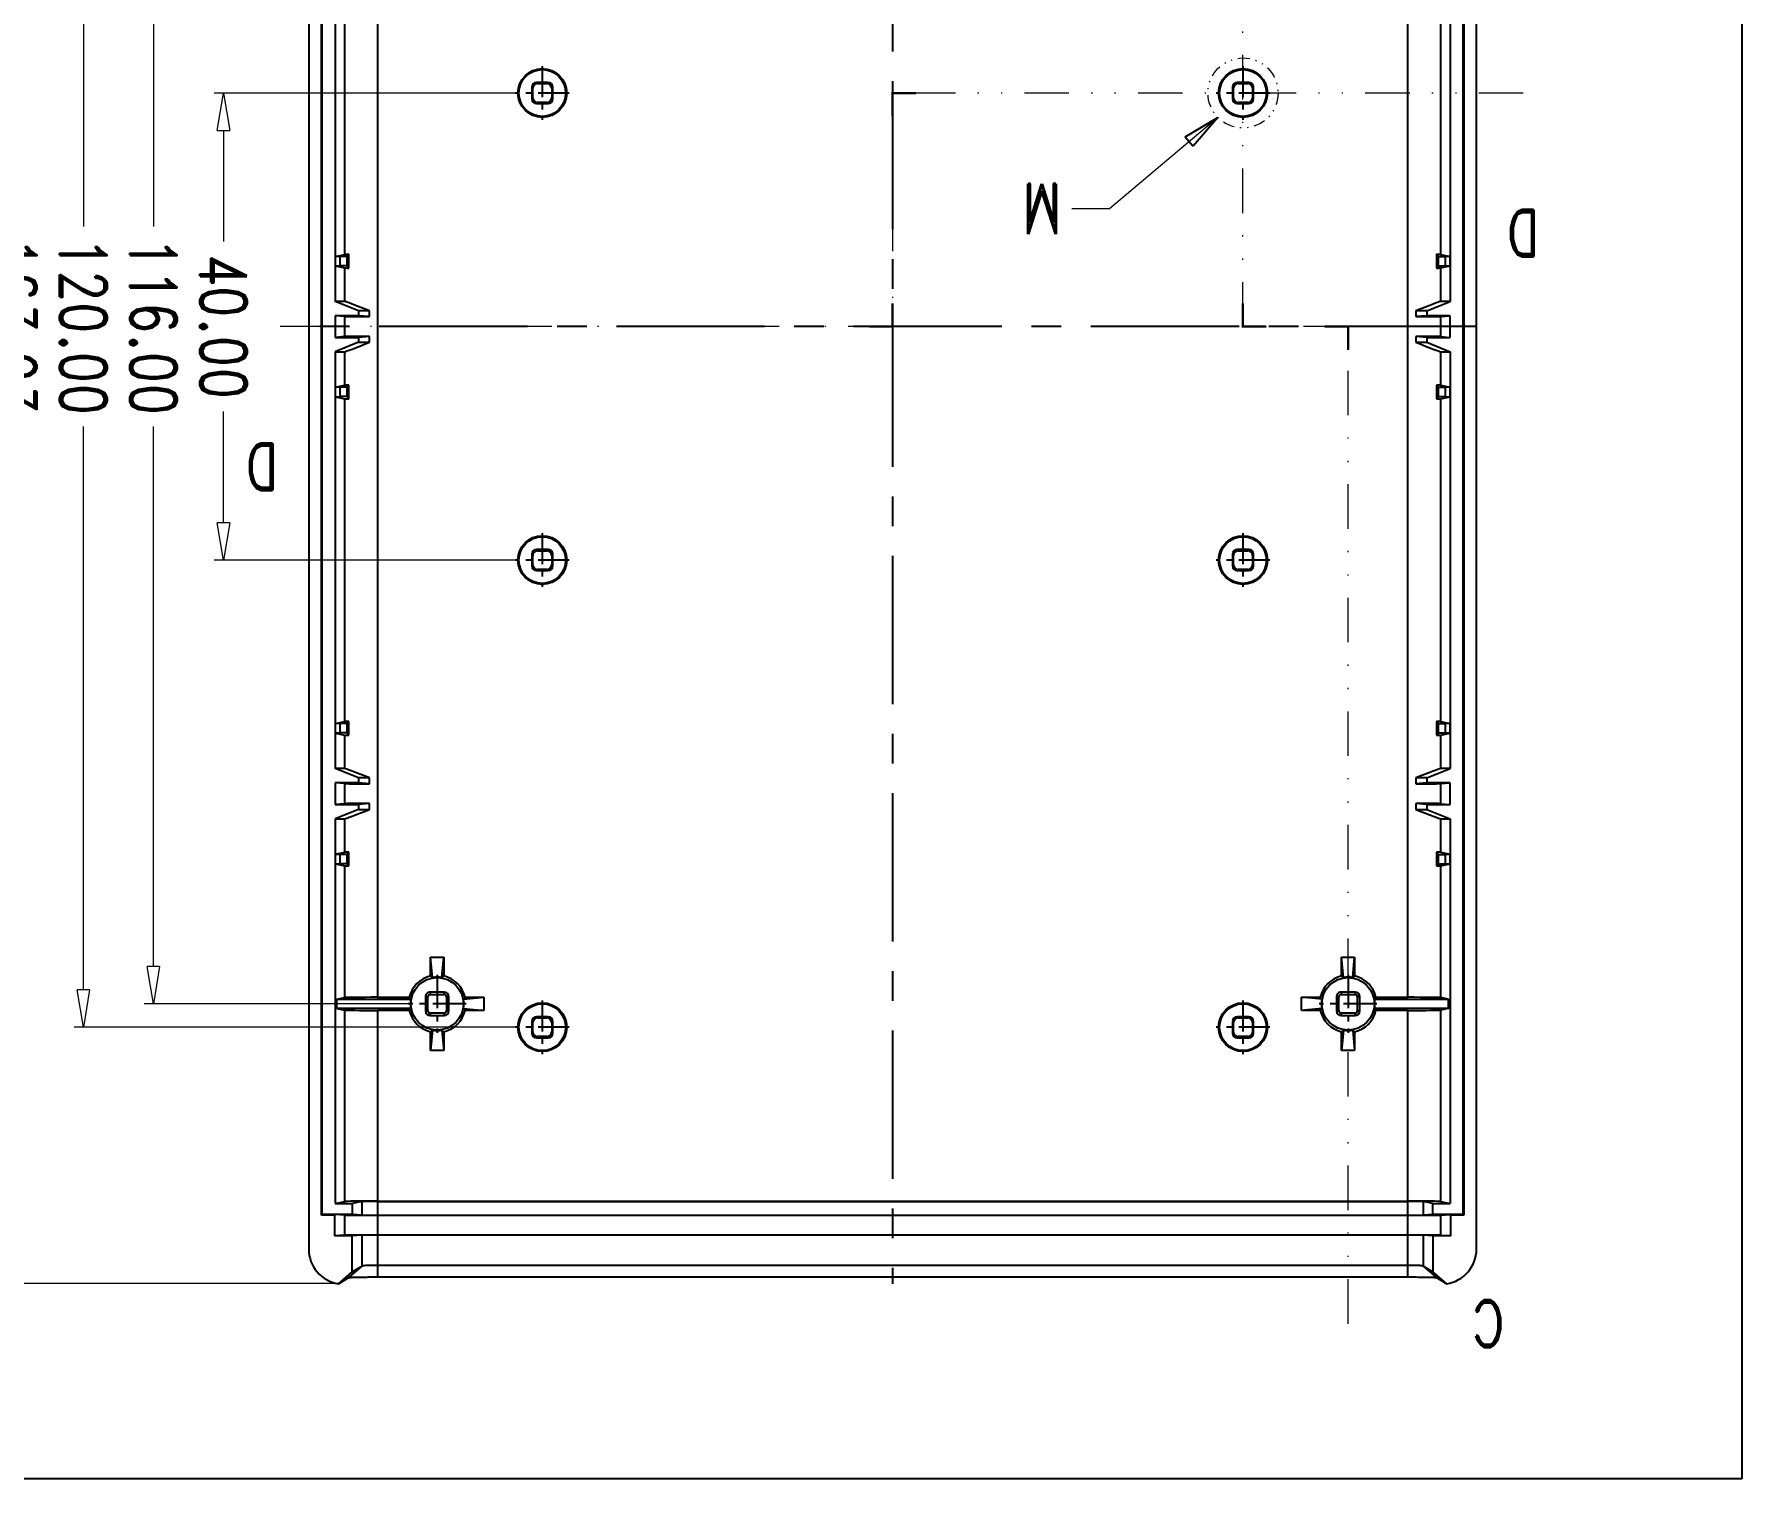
# Model space of a CAD drawing. Header units: millimetres. Extents: x 780 to 1231, y 190 to 834.
# Drawn here: x 1084.4 to 1230.6, y 189.9 to 313.6 of the extents above; entities that cross this region are included whole.
import ezdxf
from ezdxf.enums import TextEntityAlignment as Align

# ---------------------------------------------------------------- set-up
doc = ezdxf.new("R2010")
doc.units = ezdxf.units.MM
doc.linetypes.add('CENTER', pattern=[50.8, 31.75, -6.35, 6.35, -6.35])
doc.linetypes.add('DIVIDE', pattern=[31.75, 12.7, -6.35, 0, -6.35, 0, -6.35])
doc.layers.add('dim', color=3, linetype='Continuous', lineweight=9)
doc.layers.add('hatch', color=56, linetype='Continuous', lineweight=9)
doc.styles.add('LongTou', font='romand.shx', dxfattribs={"width": 0.8, "bigfont": 'whgdtxt.shx'})
doc.dimstyles.new('YanXiu', dxfattribs={"dimtxt": 2.5, "dimasz": 2.2, "dimexe": 1, "dimexo": 0, "dimgap": 0.66, "dimtad": 0, "dimzin": 1, "dimdsep": 46, "dimtxsty": 'LongTou', "dimblk": 'CLOSEDBLANK', "dimcen": 0, "dimclrd": 256, "dimclre": 131, "dimclrt": 42, "dimazin": 0, "dimtfac": 1, "dimtofl": 0, "dimtmove": 0, "dimatfit": 3, "dimldrblk": 'CLOSEDBLANK', "dimfxl": 1, "dimlwd": 5, "dimlwe": 5, "dimarcsym": 0})

# ---------------------------------------------------------------- blocks, each defined once
blk = doc.blocks.new('_ClosedBlank')
at = {"color": 0, "linetype": 'ByBlock', "lineweight": -2}
for p, q in [((-1, 0.167), (0, 0)), ((-1, 0.167), (-1, -0.167)), ((0, 0), (-1, -0.167))]:
    blk.add_line(p, q, dxfattribs=at)
blk = doc.blocks.new('*D342')
at = {"layer": 'Defpoints', "color": 0}
for p in [(-210.48, -77.24), (-182.63, -77.24), (-210.48, -241.17)]:
    blk.add_point(p, dxfattribs=at)
at = {"layer": 'dim', "color": 131, "lineweight": 5}
for p, q in [((-210.48, -77.24), (-181.83, -77.24)), ((-210.48, -241.17), (-181.83, -241.17))]:
    blk.add_line(p, q, dxfattribs=at)
at = {"layer": 'dim', "lineweight": 5}
for p, q in [((-182.63, -80.44), (-182.63, -150.63)), ((-182.63, -237.97), (-182.63, -167.77))]:
    blk.add_line(p, q, dxfattribs=at)
at = {"layer": 'dim', "lineweight": 5, "xscale": 3.2, "yscale": 3.2, "zscale": 3.2}
for p, rotation in [((-182.63, -77.24), 90), ((-182.63, -241.17), 270)]:
    blk.add_blockref('_ClosedBlank', p, dxfattribs=dict(at, rotation=rotation))
at = {"layer": 'dim', "color": 42, "insert": (-182.63, -159.2), "char_height": 4, "attachment_point": 5, "rotation": 90, "style": 'LongTou'}
blk.add_mtext('163.93', dxfattribs=at)
blk = doc.blocks.new('*D341')
at = {"layer": 'Defpoints', "color": 0}
for p in [(-225.63, -99.2), (-188.63, -99.2), (-225.63, -219.2)]:
    blk.add_point(p, dxfattribs=at)
at = {"layer": 'dim', "color": 131, "lineweight": 5}
for p, q in [((-225.63, -99.2), (-187.83, -99.2)), ((-225.63, -219.2), (-187.83, -219.2))]:
    blk.add_line(p, q, dxfattribs=at)
at = {"layer": 'dim', "lineweight": 5}
for p, q in [((-188.63, -102.4), (-188.63, -150.63)), ((-188.63, -216), (-188.63, -167.77))]:
    blk.add_line(p, q, dxfattribs=at)
at = {"layer": 'dim', "lineweight": 5, "xscale": 3.2, "yscale": 3.2, "zscale": 3.2}
for p, rotation in [((-188.63, -99.2), 90), ((-188.63, -219.2), 270)]:
    blk.add_blockref('_ClosedBlank', p, dxfattribs=dict(at, rotation=rotation))
at = {"layer": 'dim', "color": 42, "insert": (-188.63, -159.2), "char_height": 4, "attachment_point": 5, "rotation": 90, "style": 'LongTou'}
blk.add_mtext('120.00', dxfattribs=at)
blk = doc.blocks.new('*D340')
at = {"layer": 'Defpoints', "color": 0}
for p in [(-216.45, -101.2), (-194.63, -101.2), (-216.45, -217.2)]:
    blk.add_point(p, dxfattribs=at)
at = {"layer": 'dim', "color": 131, "lineweight": 5}
for p, q in [((-216.45, -101.2), (-193.83, -101.2)), ((-216.45, -217.2), (-193.83, -217.2))]:
    blk.add_line(p, q, dxfattribs=at)
at = {"layer": 'dim', "lineweight": 5}
for p, q in [((-194.63, -104.4), (-194.63, -150.63)), ((-194.63, -214), (-194.63, -167.77))]:
    blk.add_line(p, q, dxfattribs=at)
at = {"layer": 'dim', "lineweight": 5, "xscale": 3.2, "yscale": 3.2, "zscale": 3.2}
for p, rotation in [((-194.63, -101.2), 90), ((-194.63, -217.2), 270)]:
    blk.add_blockref('_ClosedBlank', p, dxfattribs=dict(at, rotation=rotation))
at = {"layer": 'dim', "color": 42, "insert": (-194.63, -159.2), "char_height": 4, "attachment_point": 5, "rotation": 90, "style": 'LongTou'}
blk.add_mtext('116.00', dxfattribs=at)
blk = doc.blocks.new('*D339')
at = {"layer": 'Defpoints', "color": 0}
for p in [(-225.63, -139.2), (-200.63, -139.2), (-225.63, -179.2)]:
    blk.add_point(p, dxfattribs=at)
at = {"layer": 'dim', "color": 131, "lineweight": 5}
for p, q in [((-225.63, -139.2), (-199.83, -139.2)), ((-225.63, -179.2), (-199.83, -179.2))]:
    blk.add_line(p, q, dxfattribs=at)
at = {"layer": 'dim', "lineweight": 5}
for p, q in [((-200.63, -142.4), (-200.63, -151.93)), ((-200.63, -176), (-200.63, -166.48))]:
    blk.add_line(p, q, dxfattribs=at)
at = {"layer": 'dim', "lineweight": 5, "xscale": 3.2, "yscale": 3.2, "zscale": 3.2}
for p, rotation in [((-200.63, -139.2), 90), ((-200.63, -179.2), 270)]:
    blk.add_blockref('_ClosedBlank', p, dxfattribs=dict(at, rotation=rotation))
at = {"layer": 'dim', "color": 42, "insert": (-200.63, -159.2), "char_height": 4, "attachment_point": 5, "rotation": 90, "style": 'LongTou'}
blk.add_mtext('40.00', dxfattribs=at)
blk = doc.blocks.new('*u464')
at = {"color": 7}
for p, q in [((-199.905, 305.286), (-198.753, 304.296)), ((-199.026, 304.759), (-199.905, 305.286)), ((-197.877, 303.771), (-199.026, 304.759)), ((-198.753, 304.296), (-198.753, 301.2)), ((-198.753, 304.296), (-197.877, 303.771)), ((-196.576, 304.709), (-196.578, 298.233)), ((-108.329, 304.709), (-196.576, 304.709)), ((-108.327, 298.233), (-108.329, 304.709)), ((-105.882, 304.757), (-107.028, 303.771)), ((-107.028, 303.771), (-106.153, 304.296)), ((-105, 305.286), (-106.153, 304.296)), ((-106.153, 301.2), (-106.153, 304.296)), ((-105, 305.286), (-105.879, 304.759)), ((-197.877, 301.13), (-197.877, 303.771)), ((-197.877, 303.771), (-197.875, 303.769)), ((-196.578, 303.72), (-108.327, 303.72)), ((-107.03, 303.769), (-107.029, 303.77)), ((-107.029, 303.77), (-107.028, 303.771)), ((-107.028, 303.771), (-107.028, 301.13)), ((-202.453, 302.323), (-202.453, 144.318)), ((-102.453, 144.318), (-102.453, 302.323)), ((-200.253, 301.2), (-200.253, 299.42)), ((-199.374, 301.13), (-200.253, 301.2)), ((-200.253, 301.2), (-198.753, 301.2)), ((-199.374, 299.411), (-199.374, 301.13)), ((-198.753, 301.2), (-197.877, 301.13)), ((-196.577, 301.12), (-108.329, 301.12)), ((-107.028, 301.13), (-106.153, 301.2)), ((-106.153, 301.2), (-104.653, 301.2)), ((-105.531, 301.13), (-104.653, 301.2)), ((-105.531, 301.13), (-105.531, 299.411)), ((-104.653, 299.42), (-104.653, 301.2)), ((-201.351, 147.22), (-201.351, 299.42)), ((-201.29, 299.36), (-201.351, 299.42)), ((-201.351, 299.42), (-200.253, 299.42)), ((-201.29, 147.284), (-201.29, 299.356)), ((-201.29, 299.356), (-198.702, 299.348)), ((-199.374, 299.411), (-200.202, 299.352)), ((-200.2, 265.47), (-200.2, 298.409)), ((-199.372, 298.244), (-200.2, 298.409)), ((-198.702, 298.409), (-200.2, 298.409)), ((-198.702, 299.345), (-197.877, 299.411)), ((-198.702, 299.348), (-198.702, 298.409)), ((-198.702, 298.409), (-197.877, 298.244)), ((-197.877, 298.244), (-197.877, 299.411)), ((-108.327, 299.415), (-196.578, 299.415)), ((-107.028, 299.411), (-107.028, 298.244)), ((-107.028, 299.411), (-106.203, 299.345)), ((-107.028, 298.244), (-106.203, 298.409)), ((-106.203, 299.348), (-103.615, 299.356)), ((-106.203, 299.345), (-106.203, 298.409)), ((-104.705, 298.409), (-106.203, 298.409)), ((-104.705, 298.409), (-105.533, 298.244)), ((-105.531, 299.411), (-104.703, 299.345)), ((-104.705, 265.47), (-104.705, 298.409)), ((-104.703, 299.36), (-104.653, 299.42)), ((-104.653, 299.42), (-103.555, 299.42)), ((-103.615, 299.36), (-103.555, 299.42)), ((-103.615, 299.356), (-103.615, 147.284)), ((-103.555, 299.42), (-103.555, 147.22)), ((-199.372, 281.857), (-199.372, 298.244)), ((-108.327, 298.233), (-196.578, 298.233)), ((-196.575, 298.22), (-196.575, 281.88)), ((-108.331, 298.22), (-196.575, 298.22)), ((-108.331, 281.88), (-108.331, 298.22)), ((-105.533, 298.244), (-105.533, 281.857)), ((-192.012, 283.709), (-192.012, 285.32)), ((-191.854, 283.58), (-192.012, 285.32)), ((-192.012, 285.32), (-190.893, 285.32)), ((-191.051, 283.581), (-190.893, 285.32)), ((-190.893, 285.32), (-190.893, 283.709)), ((-114.012, 283.709), (-114.012, 285.32)), ((-113.854, 283.58), (-114.012, 285.32)), ((-114.012, 285.32), (-112.893, 285.32)), ((-113.051, 283.581), (-112.893, 285.32)), ((-112.893, 285.32), (-112.893, 283.709)), ((-183.353, 283.82), (-183.353, 282.82)), ((-183.353, 283.82), (-183.257, 283.724)), ((-183.257, 282.916), (-183.257, 283.724)), ((-182.857, 284.124), (-182.953, 284.22)), ((-181.953, 284.22), (-182.953, 284.22)), ((-182.857, 284.124), (-182.049, 284.124)), ((-181.953, 284.22), (-182.049, 284.124)), ((-181.649, 283.724), (-181.553, 283.82)), ((-181.649, 283.724), (-181.649, 282.916)), ((-181.553, 282.82), (-181.553, 283.82)), ((-123.353, 283.82), (-123.353, 282.82)), ((-123.353, 283.82), (-123.257, 283.724)), ((-123.257, 282.916), (-123.257, 283.724)), ((-121.953, 284.22), (-122.953, 284.22)), ((-122.857, 284.124), (-122.953, 284.22)), ((-122.857, 284.124), (-122.049, 284.124)), ((-121.953, 284.22), (-122.049, 284.124)), ((-121.649, 283.724), (-121.553, 283.82)), ((-121.649, 283.724), (-121.649, 282.916)), ((-121.553, 282.82), (-121.553, 283.82)), ((-192.053, 282.32), (-192.053, 282.113)), ((-190.853, 282.32), (-192.053, 282.32)), ((-191.053, 283.579), (-191.053, 283.581)), ((-190.853, 282.113), (-190.853, 282.32)), ((-183.257, 282.916), (-183.353, 282.82)), ((-182.953, 282.42), (-182.857, 282.516)), ((-182.953, 282.42), (-181.953, 282.42)), ((-182.049, 282.516), (-182.857, 282.516)), ((-182.049, 282.516), (-181.953, 282.42)), ((-181.553, 282.82), (-181.649, 282.916)), ((-123.257, 282.916), (-123.353, 282.82)), ((-122.953, 282.42), (-122.857, 282.516)), ((-122.953, 282.42), (-121.953, 282.42)), ((-122.049, 282.516), (-122.857, 282.516)), ((-122.049, 282.516), (-121.953, 282.42)), ((-121.553, 282.82), (-121.649, 282.916)), ((-114.053, 282.32), (-114.053, 282.113)), ((-112.853, 282.32), (-114.053, 282.32)), ((-113.053, 283.579), (-113.053, 283.581)), ((-112.853, 282.113), (-112.853, 282.32)), ((-200.054, 281.72), (-199.372, 281.857)), ((-200.054, 281.72), (-200.054, 280.92)), ((-200.054, 281.72), (-193.711, 281.72)), ((-200.054, 280.92), (-199.372, 280.784)), ((-193.711, 280.92), (-200.054, 280.92)), ((-199.372, 269.497), (-199.372, 280.784)), ((-196.575, 281.88), (-193.841, 281.88)), ((-192.453, 281.92), (-192.453, 280.72)), ((-192.245, 281.92), (-192.453, 281.92)), ((-192.245, 280.72), (-192.245, 281.92)), ((-192.053, 282.113), (-190.853, 282.113)), ((-190.66, 281.92), (-190.66, 280.72)), ((-190.453, 281.92), (-190.66, 281.92)), ((-190.453, 280.72), (-190.453, 281.92)), ((-189.194, 280.92), (-189.192, 280.92)), ((-189.192, 281.721), (-187.453, 281.88)), ((-189.192, 280.918), (-187.453, 280.761)), ((-189.064, 281.88), (-187.453, 281.88)), ((-187.453, 281.88), (-187.453, 280.761)), ((-117.453, 280.761), (-117.453, 281.88)), ((-117.453, 281.88), (-115.841, 281.88)), ((-115.713, 281.722), (-117.453, 281.88)), ((-115.713, 280.919), (-117.453, 280.761)), ((-115.711, 281.72), (-115.713, 281.72)), ((-114.453, 281.92), (-114.453, 280.72)), ((-114.245, 281.92), (-114.453, 281.92)), ((-114.245, 280.72), (-114.245, 281.92)), ((-114.053, 282.113), (-112.853, 282.113)), ((-112.66, 281.92), (-112.66, 280.72)), ((-112.453, 281.92), (-112.66, 281.92)), ((-112.453, 280.72), (-112.453, 281.92)), ((-111.194, 281.72), (-104.851, 281.72)), ((-104.851, 280.92), (-111.194, 280.92)), ((-111.064, 281.88), (-108.331, 281.88)), ((-104.851, 281.72), (-105.533, 281.857)), ((-104.851, 280.92), (-105.533, 280.784)), ((-105.533, 280.784), (-105.533, 269.497)), ((-104.851, 281.72), (-104.851, 280.92)), ((-196.575, 280.761), (-196.575, 165.88)), ((-193.841, 280.761), (-196.575, 280.761)), ((-192.453, 280.72), (-192.245, 280.72)), ((-192.053, 280.528), (-192.053, 280.32)), ((-190.853, 280.528), (-192.053, 280.528)), ((-192.053, 280.32), (-190.853, 280.32)), ((-190.853, 280.32), (-190.853, 280.528)), ((-190.66, 280.72), (-190.453, 280.72)), ((-187.453, 280.761), (-189.064, 280.761)), ((-115.841, 280.761), (-117.453, 280.761)), ((-114.453, 280.72), (-114.245, 280.72)), ((-114.053, 280.528), (-114.053, 280.32)), ((-112.853, 280.528), (-114.053, 280.528)), ((-114.053, 280.32), (-112.853, 280.32)), ((-112.853, 280.32), (-112.853, 280.528)), ((-112.66, 280.72), (-112.453, 280.72)), ((-108.331, 280.761), (-111.064, 280.761)), ((-108.331, 165.88), (-108.331, 280.761)), ((-191.855, 279.06), (-192.012, 277.32)), ((-192.012, 277.32), (-192.012, 278.932)), ((-191.853, 279.062), (-191.853, 279.06)), ((-191.051, 279.06), (-190.893, 277.32)), ((-190.893, 278.932), (-190.893, 277.32)), ((-113.855, 279.06), (-114.012, 277.32)), ((-114.012, 277.32), (-114.012, 278.932)), ((-113.853, 279.062), (-113.853, 279.06)), ((-113.051, 279.06), (-112.893, 277.32)), ((-112.893, 278.932), (-112.893, 277.32)), ((-190.893, 277.32), (-192.012, 277.32)), ((-112.893, 277.32), (-114.012, 277.32)), ((-199.372, 269.497), (-200.2, 269.331)), ((-200.174, 269.325), (-200.2, 269.331)), ((-200.174, 268.516), (-200.174, 269.325)), ((-199.76, 269.321), (-200.174, 269.325)), ((-199.76, 268.519), (-199.76, 269.321)), ((-199.199, 269.321), (-199.76, 269.321)), ((-199.013, 269.508), (-199.199, 269.321)), ((-199.199, 269.321), (-199.199, 268.519)), ((-199.013, 268.333), (-199.013, 269.508)), ((-105.893, 269.508), (-105.893, 268.333)), ((-105.893, 269.508), (-105.706, 269.321)), ((-105.706, 268.519), (-105.706, 269.321)), ((-105.706, 269.321), (-105.145, 269.321)), ((-104.705, 269.331), (-105.533, 269.497)), ((-104.731, 269.325), (-105.145, 269.321)), ((-105.145, 269.321), (-105.145, 268.519)), ((-104.731, 269.325), (-104.705, 269.331)), ((-104.731, 269.325), (-104.731, 268.516)), ((-200.174, 268.516), (-200.2, 268.509)), ((-199.372, 268.344), (-200.2, 268.509)), ((-200.174, 268.516), (-199.76, 268.519)), ((-199.199, 268.519), (-199.76, 268.519)), ((-199.372, 265.47), (-199.372, 268.344)), ((-199.013, 268.333), (-199.199, 268.519)), ((-105.893, 268.333), (-105.706, 268.519)), ((-105.706, 268.519), (-105.145, 268.519)), ((-104.705, 268.509), (-105.533, 268.344)), ((-105.533, 268.344), (-105.533, 265.47)), ((-105.145, 268.519), (-104.731, 268.516)), ((-104.731, 268.516), (-104.705, 268.509)), ((-198.198, 264.67), (-200.2, 265.47)), ((-199.372, 265.47), (-200.2, 265.47)), ((-106.707, 264.67), (-104.705, 265.47)), ((-104.705, 265.47), (-105.533, 265.47)), ((-200.2, 264.246), (-200.2, 262.395)), ((-199.372, 264.18), (-200.2, 264.246)), ((-198.198, 264.246), (-200.2, 264.246)), ((-199.372, 262.461), (-199.372, 264.18)), ((-198.198, 264.246), (-198.198, 264.67)), ((-197.257, 264.67), (-198.198, 264.67)), ((-198.198, 264.246), (-197.257, 264.171)), ((-197.257, 264.171), (-197.257, 264.67)), ((-107.648, 264.67), (-107.648, 264.171)), ((-106.707, 264.67), (-107.648, 264.67)), ((-107.648, 264.171), (-106.707, 264.246)), ((-106.707, 264.246), (-106.707, 264.67)), ((-104.705, 264.246), (-106.707, 264.246)), ((-105.533, 264.18), (-104.705, 264.246)), ((-105.533, 264.18), (-105.533, 262.461)), ((-104.705, 262.395), (-104.705, 264.246)), ((-199.372, 262.461), (-200.2, 262.395)), ((-200.2, 262.395), (-198.198, 262.395)), ((-198.198, 261.97), (-200.2, 261.17)), ((-198.198, 262.395), (-197.257, 262.47)), ((-198.198, 261.97), (-198.198, 262.395)), ((-198.198, 261.97), (-197.257, 261.97)), ((-197.257, 261.97), (-197.257, 262.47)), ((-107.648, 262.47), (-107.648, 261.97)), ((-107.648, 262.47), (-106.707, 262.395)), ((-107.648, 261.97), (-106.707, 261.97)), ((-106.707, 262.395), (-104.705, 262.395)), ((-106.707, 261.97), (-106.707, 262.395)), ((-106.707, 261.97), (-104.705, 261.17)), ((-105.533, 262.461), (-104.705, 262.395)), ((-200.2, 225.47), (-200.2, 261.17)), ((-200.2, 261.17), (-199.372, 261.17)), ((-199.372, 258.297), (-199.372, 261.17)), ((-105.533, 261.17), (-104.705, 261.17)), ((-105.533, 261.17), (-105.533, 258.297)), ((-104.705, 225.47), (-104.705, 261.17)), ((-199.372, 258.297), (-200.2, 258.131)), ((-200.174, 258.125), (-200.2, 258.131)), ((-200.174, 257.316), (-200.174, 258.125)), ((-199.76, 258.121), (-200.174, 258.125)), ((-199.76, 257.319), (-199.76, 258.121)), ((-199.199, 258.121), (-199.76, 258.121)), ((-199.013, 258.308), (-199.199, 258.121)), ((-199.199, 258.121), (-199.199, 257.319)), ((-199.013, 257.133), (-199.013, 258.308)), ((-105.893, 258.308), (-105.893, 257.133)), ((-105.893, 258.308), (-105.706, 258.121)), ((-105.706, 258.121), (-105.145, 258.121)), ((-105.706, 257.319), (-105.706, 258.121)), ((-104.705, 258.131), (-105.533, 258.297)), ((-104.731, 258.125), (-105.145, 258.121)), ((-105.145, 258.121), (-105.145, 257.319)), ((-104.731, 258.125), (-104.705, 258.131)), ((-104.731, 258.125), (-104.731, 257.316)), ((-200.174, 257.316), (-200.2, 257.309)), ((-199.372, 257.144), (-200.2, 257.309)), ((-200.174, 257.316), (-199.76, 257.319)), ((-199.199, 257.319), (-199.76, 257.319)), ((-199.372, 229.497), (-199.372, 257.144)), ((-199.013, 257.133), (-199.199, 257.319)), ((-105.893, 257.133), (-105.706, 257.319)), ((-105.706, 257.319), (-105.145, 257.319)), ((-104.705, 257.309), (-105.533, 257.144)), ((-105.533, 257.144), (-105.533, 229.497)), ((-105.145, 257.319), (-104.731, 257.316)), ((-104.731, 257.316), (-104.705, 257.309)), ((-182.857, 244.124), (-182.953, 244.22)), ((-181.953, 244.22), (-182.953, 244.22)), ((-181.953, 244.22), (-182.049, 244.124)), ((-121.953, 244.22), (-122.953, 244.22)), ((-122.857, 244.124), (-122.953, 244.22)), ((-121.953, 244.22), (-122.049, 244.124)), ((-183.353, 243.82), (-183.353, 242.82)), ((-183.353, 243.82), (-183.257, 243.724)), ((-183.257, 242.916), (-183.353, 242.82)), ((-183.257, 242.916), (-183.257, 243.724)), ((-182.857, 244.124), (-182.049, 244.124)), ((-181.649, 243.724), (-181.553, 243.82)), ((-181.649, 243.724), (-181.649, 242.916)), ((-181.553, 242.82), (-181.649, 242.916)), ((-181.553, 242.82), (-181.553, 243.82)), ((-123.353, 243.82), (-123.353, 242.82)), ((-123.353, 243.82), (-123.257, 243.724)), ((-123.257, 242.916), (-123.353, 242.82)), ((-123.257, 242.916), (-123.257, 243.724)), ((-122.857, 244.124), (-122.049, 244.124)), ((-121.649, 243.724), (-121.553, 243.82)), ((-121.649, 243.724), (-121.649, 242.916)), ((-121.553, 242.82), (-121.649, 242.916)), ((-121.553, 242.82), (-121.553, 243.82)), ((-182.953, 242.42), (-182.857, 242.516)), ((-182.953, 242.42), (-181.953, 242.42)), ((-182.049, 242.516), (-182.857, 242.516)), ((-182.049, 242.516), (-181.953, 242.42)), ((-122.953, 242.42), (-122.857, 242.516)), ((-122.953, 242.42), (-121.953, 242.42)), ((-122.049, 242.516), (-122.857, 242.516)), ((-122.049, 242.516), (-121.953, 242.42)), ((-199.372, 229.497), (-200.2, 229.331)), ((-200.174, 229.325), (-200.2, 229.331)), ((-200.174, 228.516), (-200.2, 228.509)), ((-199.372, 228.344), (-200.2, 228.509)), ((-200.174, 228.516), (-200.174, 229.325)), ((-199.76, 229.321), (-200.174, 229.325)), ((-200.174, 228.516), (-199.76, 228.519)), ((-199.76, 228.519), (-199.76, 229.321)), ((-199.199, 229.321), (-199.76, 229.321)), ((-199.199, 228.519), (-199.76, 228.519)), ((-199.372, 225.47), (-199.372, 228.344)), ((-199.013, 229.508), (-199.199, 229.321)), ((-199.199, 229.321), (-199.199, 228.519)), ((-199.013, 228.333), (-199.199, 228.519)), ((-199.013, 228.333), (-199.013, 229.508)), ((-105.893, 229.508), (-105.706, 229.321)), ((-105.893, 229.508), (-105.893, 228.333)), ((-105.893, 228.333), (-105.706, 228.519)), ((-105.706, 229.321), (-105.145, 229.321)), ((-105.706, 228.519), (-105.706, 229.321)), ((-105.706, 228.519), (-105.145, 228.519)), ((-104.705, 229.331), (-105.533, 229.497)), ((-104.705, 228.509), (-105.533, 228.344)), ((-105.533, 228.344), (-105.533, 225.47)), ((-104.731, 229.325), (-105.145, 229.321)), ((-105.145, 229.321), (-105.145, 228.519)), ((-105.145, 228.519), (-104.731, 228.516)), ((-104.731, 229.325), (-104.705, 229.331)), ((-104.731, 229.325), (-104.731, 228.516)), ((-104.731, 228.516), (-104.705, 228.509)), ((-198.198, 224.67), (-200.2, 225.47)), ((-199.372, 225.47), (-200.2, 225.47)), ((-106.707, 224.67), (-104.705, 225.47)), ((-104.705, 225.47), (-105.533, 225.47)), ((-200.2, 224.246), (-200.2, 222.395)), ((-199.372, 224.18), (-200.2, 224.246)), ((-198.198, 224.246), (-200.2, 224.246)), ((-199.372, 222.461), (-199.372, 224.18)), ((-198.198, 224.246), (-198.198, 224.67)), ((-197.257, 224.67), (-198.198, 224.67)), ((-198.198, 224.246), (-197.257, 224.171)), ((-197.257, 224.171), (-197.257, 224.67)), ((-106.707, 224.67), (-107.648, 224.67)), ((-107.648, 224.67), (-107.648, 224.171)), ((-107.648, 224.171), (-106.707, 224.246)), ((-106.707, 224.246), (-106.707, 224.67)), ((-104.705, 224.246), (-106.707, 224.246)), ((-105.533, 224.18), (-104.705, 224.246)), ((-105.533, 224.18), (-105.533, 222.461)), ((-104.705, 222.395), (-104.705, 224.246)), ((-199.372, 222.461), (-200.2, 222.395)), ((-200.2, 222.395), (-198.198, 222.395)), ((-198.198, 222.395), (-197.257, 222.47)), ((-198.198, 221.97), (-198.198, 222.395)), ((-197.257, 221.97), (-197.257, 222.47)), ((-107.648, 222.47), (-106.707, 222.395)), ((-107.648, 222.47), (-107.648, 221.97)), ((-106.707, 222.395), (-104.705, 222.395)), ((-106.707, 221.97), (-106.707, 222.395)), ((-105.533, 222.461), (-104.705, 222.395)), ((-198.198, 221.97), (-200.2, 221.17)), ((-200.2, 185.47), (-200.2, 221.17)), ((-200.2, 221.17), (-199.372, 221.17)), ((-199.372, 218.297), (-199.372, 221.17)), ((-198.198, 221.97), (-197.257, 221.97)), ((-107.648, 221.97), (-106.707, 221.97)), ((-106.707, 221.97), (-104.705, 221.17)), ((-105.533, 221.17), (-104.705, 221.17)), ((-105.533, 221.17), (-105.533, 218.297)), ((-104.705, 185.47), (-104.705, 221.17)), ((-199.372, 218.297), (-200.2, 218.131)), ((-200.174, 218.125), (-200.2, 218.131)), ((-200.174, 217.316), (-200.174, 218.125)), ((-199.76, 218.121), (-200.174, 218.125)), ((-199.76, 217.319), (-199.76, 218.121)), ((-199.199, 218.121), (-199.76, 218.121)), ((-199.013, 218.308), (-199.199, 218.121)), ((-199.199, 218.121), (-199.199, 217.319)), ((-199.013, 217.133), (-199.013, 218.308)), ((-105.893, 218.308), (-105.706, 218.121)), ((-105.893, 218.308), (-105.893, 217.133)), ((-105.706, 218.121), (-105.145, 218.121)), ((-105.706, 217.319), (-105.706, 218.121)), ((-104.705, 218.131), (-105.533, 218.297)), ((-104.731, 218.125), (-105.145, 218.121)), ((-105.145, 218.121), (-105.145, 217.319)), ((-104.731, 218.125), (-104.705, 218.131)), ((-104.731, 218.125), (-104.731, 217.316)), ((-200.174, 217.316), (-200.2, 217.309)), ((-199.372, 217.144), (-200.2, 217.309)), ((-200.174, 217.316), (-199.76, 217.319)), ((-199.199, 217.319), (-199.76, 217.319)), ((-199.372, 189.497), (-199.372, 217.144)), ((-199.013, 217.133), (-199.199, 217.319)), ((-105.893, 217.133), (-105.706, 217.319)), ((-105.706, 217.319), (-105.145, 217.319)), ((-104.705, 217.309), (-105.533, 217.144)), ((-105.533, 217.144), (-105.533, 189.497)), ((-105.145, 217.319), (-104.731, 217.316)), ((-104.731, 217.316), (-104.705, 217.309)), ((-183.353, 203.82), (-183.257, 203.724)), ((-183.353, 203.82), (-183.353, 202.82)), ((-183.257, 202.916), (-183.257, 203.724)), ((-182.857, 204.124), (-182.953, 204.22)), ((-181.953, 204.22), (-182.953, 204.22)), ((-182.857, 204.124), (-182.049, 204.124)), ((-181.953, 204.22), (-182.049, 204.124)), ((-181.649, 203.724), (-181.553, 203.82)), ((-181.649, 203.724), (-181.649, 202.916)), ((-181.553, 202.82), (-181.553, 203.82)), ((-123.353, 203.82), (-123.257, 203.724)), ((-123.353, 203.82), (-123.353, 202.82)), ((-123.257, 202.916), (-123.257, 203.724)), ((-121.953, 204.22), (-122.953, 204.22)), ((-122.857, 204.124), (-122.953, 204.22)), ((-122.857, 204.124), (-122.049, 204.124)), ((-121.953, 204.22), (-122.049, 204.124)), ((-121.649, 203.724), (-121.553, 203.82)), ((-121.649, 203.724), (-121.649, 202.916)), ((-121.553, 202.82), (-121.553, 203.82)), ((-183.257, 202.916), (-183.353, 202.82)), ((-182.953, 202.42), (-182.857, 202.516)), ((-182.953, 202.42), (-181.953, 202.42)), ((-182.049, 202.516), (-182.857, 202.516)), ((-182.049, 202.516), (-181.953, 202.42)), ((-181.553, 202.82), (-181.649, 202.916)), ((-123.257, 202.916), (-123.353, 202.82)), ((-122.953, 202.42), (-122.857, 202.516)), ((-122.953, 202.42), (-121.953, 202.42)), ((-122.049, 202.516), (-122.857, 202.516)), ((-122.049, 202.516), (-121.953, 202.42)), ((-121.553, 202.82), (-121.649, 202.916))]:
    blk.add_line(p, q, dxfattribs=at)
at = {"color": 1, "linetype": 'CENTER', "ltscale": 0.4}
for p, q in [((-152.453, 141.354), (-152.453, 305.286)), ((-202.453, 223.32), (-102.453, 223.32))]:
    blk.add_line(p, q, dxfattribs=at)
at = {"color": 1, "linetype": 'CENTER', "ltscale": 0.083491}
for p, q in [((-182.453, 281.024), (-182.453, 285.616)), ((-122.453, 281.024), (-122.453, 285.616)), ((-184.749, 283.32), (-180.157, 283.32)), ((-124.749, 283.32), (-120.157, 283.32)), ((-182.453, 241.024), (-182.453, 245.616)), ((-122.453, 241.024), (-122.453, 245.616)), ((-184.749, 243.32), (-180.157, 243.32)), ((-124.749, 243.32), (-120.157, 243.32)), ((-182.453, 201.024), (-182.453, 205.616)), ((-122.453, 201.024), (-122.453, 205.616)), ((-184.749, 203.32), (-180.157, 203.32)), ((-124.749, 203.32), (-120.157, 203.32))]:
    blk.add_line(p, q, dxfattribs=at)
at = {"color": 1, "linetype": 'CENTER', "ltscale": 0.09}
for p, q in [((-191.453, 278.845), (-191.453, 283.795)), ((-113.453, 278.845), (-113.453, 283.795)), ((-193.928, 281.32), (-188.978, 281.32)), ((-115.928, 281.32), (-110.978, 281.32))]:
    blk.add_line(p, q, dxfattribs=at)
at = {"color": 7}
for points in [[(-199.023, 304.758), (-199.025, 304.758), (-199.026, 304.758), (-199.026, 304.759)], [(-105.879, 304.759), (-105.88, 304.758), (-105.881, 304.758), (-105.882, 304.758)]]:
    blk.add_lwpolyline(points, dxfattribs=at)
for centre, radius in [((-182.453, 283.32), 2.087), ((-182.453, 283.32), 2), ((-122.453, 283.32), 2.087), ((-122.453, 283.32), 2), ((-191.453, 281.32), 2.25), ((-113.453, 281.32), 2.25), ((-182.453, 243.32), 2.087), ((-182.453, 243.32), 2), ((-122.453, 243.32), 2.087), ((-122.453, 243.32), 2), ((-182.453, 203.32), 2.087), ((-182.453, 203.32), 2), ((-122.453, 203.32), 2.087), ((-122.453, 203.32), 2)]:
    blk.add_circle(centre, radius, dxfattribs=at)
for centre, radius, start, end in [((-199.455, 302.323), 2.997, 98.63472, 179.99762), ((-105.45, 302.323), 2.997, 0.00479, 81.36124), ((-191.453, 281.32), 2.453, 103.18753, 166.81247), ((-196.79, 277.679), 7.694, 50.095, 51.60919), ((-191.453, 281.32), 2.453, 13.18753, 76.81247), ((-113.453, 281.32), 2.453, 103.18753, 166.81247), ((-118.79, 277.679), 7.694, 50.095, 51.60919), ((-113.453, 281.32), 2.453, 13.18753, 76.81247), ((-192.053, 281.92), 0.4, 90, 180), ((-191.453, 281.32), 2.294, 79.95651, 100.04349), ((-190.853, 281.92), 0.4, 0, 90), ((-114.053, 281.92), 0.4, 90, 180), ((-113.453, 281.32), 2.294, 79.95651, 100.04349), ((-112.853, 281.92), 0.4, 0, 90), ((-187.646, 286.796), 7.908, 218.43174, 219.92439), ((-187.762, 275.939), 7.759, 140.06125, 141.58264), ((-191.453, 281.32), 2.294, 169.95651, 190.04349), ((-192.053, 281.92), 0.192, 90, 180), ((-190.853, 281.92), 0.192, 0, 90), ((-191.453, 281.32), 2.294, 349.95651, 10.04349), ((-195.094, 286.658), 7.694, 320.095, 321.60918), ((-109.811, 275.983), 7.694, 140.09501, 141.60919), ((-113.453, 281.32), 2.294, 169.95651, 190.04349), ((-114.053, 281.92), 0.192, 90, 180), ((-112.853, 281.92), 0.192, 0, 90), ((-117.143, 286.701), 7.759, 320.06125, 321.58264), ((-113.453, 281.32), 2.294, 349.95651, 10.04349), ((-117.259, 275.845), 7.908, 38.43174, 39.92439), ((-191.453, 281.32), 2.453, 193.18753, 256.81247), ((-192.053, 280.72), 0.4, 180, 270), ((-192.053, 280.72), 0.192, 180, 270), ((-191.453, 281.32), 2.453, 283.18753, 346.81247), ((-190.853, 280.72), 0.4, 270, 0), ((-190.853, 280.72), 0.192, 270, 0), ((-113.453, 281.32), 2.453, 193.18753, 256.81247), ((-114.053, 280.72), 0.4, 180, 270), ((-114.053, 280.72), 0.192, 180, 270), ((-113.453, 281.32), 2.453, 283.18753, 346.81247), ((-112.853, 280.72), 0.4, 270, 0), ((-112.853, 280.72), 0.192, 270, 0), ((-191.453, 281.32), 2.294, 259.95651, 280.04349), ((-186.115, 284.962), 7.694, 230.095, 231.60919), ((-113.453, 281.32), 2.294, 259.95651, 280.04349), ((-108.115, 284.962), 7.694, 230.095, 231.60919)]:
    blk.add_arc(centre, radius, start, end, dxfattribs=at)
for centre, major_axis, ratio, start_param, end_param in [((-196.577, 301.13), (2.8, 0), 0.0034907, -3.0979594, -1.5707963), ((-196.578, 301.13), (1.3, 0), 0.0034907, -3.0979594, -1.5707963), ((-108.329, 301.13), (2.8, 0), 0.0034907, -1.5707963, -0.0436332), ((-108.327, 301.13), (1.3, 0), 0.0034907, -1.5707963, -0.0436332), ((-196.577, 299.41), (2.8, 0), 0.0034907, 1.5707963, 3.0979594), ((-196.578, 299.41), (1.3, 0), 0.0034907, 1.5707963, 3.0979594), ((-108.329, 299.41), (2.8, 0), 0.0034907, 0.0436332, 1.5707963), ((-108.327, 299.41), (1.3, 0), 0.0034907, 0.0436332, 1.5707963), ((-196.575, 298.245), (2.8, 0), 0.0087269, -3.0979594, -1.5707963), ((-196.578, 298.245), (1.3, 0), 0.0087269, -3.0979594, -1.5707963), ((-108.331, 298.245), (2.8, 0), 0.0087269, -1.5707963, -0.0436332), ((-108.327, 298.245), (1.3, 0), 0.0087269, -1.5707963, -0.0436332), ((-182.953, 283.82), (0.283, -0.283), 0.9996955, 2.3563468, 3.9268385), ((-182.857, 283.724), (0.283, -0.283), 0.9996955, 2.3563468, 3.9268385), ((-182.049, 283.724), (0.283, 0.283), 0.9996955, -0.7852459, 0.7852459), ((-181.953, 283.82), (-0.283, -0.283), 0.9996955, 2.3563468, 3.9268385), ((-122.953, 283.82), (0.283, -0.283), 0.9996955, 2.3563468, 3.9268385), ((-122.857, 283.724), (0.283, -0.283), 0.9996955, 2.3563468, 3.9268385), ((-122.049, 283.724), (0.283, 0.283), 0.9996955, -0.7852459, 0.7852459), ((-121.953, 283.82), (-0.283, -0.283), 0.9996955, 2.3563468, 3.9268385), ((-182.953, 282.82), (-0.283, -0.283), 0.9996955, -0.7852459, 0.7852459), ((-182.857, 282.916), (0.283, 0.283), 0.9996955, -3.9268385, -2.3563468), ((-182.049, 282.916), (0.283, -0.283), 0.9996955, -0.7852459, 0.7852459), ((-181.953, 282.82), (-0.283, 0.283), 0.9996955, 2.3563468, 3.9268385), ((-122.953, 282.82), (0.283, 0.283), 0.9996955, 2.3563468, 3.9268385), ((-122.857, 282.916), (0.283, 0.283), 0.9996955, 2.3563468, 3.9268385), ((-122.049, 282.916), (-0.283, 0.283), 0.9996955, -3.9268385, -2.3563468), ((-121.953, 282.82), (0.283, -0.283), 0.9996955, -0.7852459, 0.7852459), ((-196.575, 281.855), (2.8, 0), 0.0087269, 1.5707963, 3.0979594), ((-196.575, 280.785), (2.8, 0), 0.0087269, -3.0979594, -1.5707963), ((-108.331, 281.855), (2.8, 0), 0.0087269, 0.0436332, 1.5707963), ((-108.331, 280.785), (2.8, 0), 0.0087269, -1.5707963, -0.0436332), ((-196.575, 269.496), (2.8, 0), 0.0087269, 2.6275189, 3.0979594), ((-108.331, 269.496), (2.8, 0), 0.0087269, 0.0436332, 0.5140737), ((-196.575, 268.345), (2.8, 0), 0.0087269, -3.0979594, -2.6275189), ((-108.331, 268.345), (2.8, 0), 0.0087269, -0.5140737, -0.0436332), ((-196.575, 264.35), (2.8, -1.119), 0.0150446, 1.8229284, 3.103973), ((-108.331, 264.35), (2.8, 1.119), 0.0150446, 0.0376196, 1.3186642), ((-196.575, 264.18), (2.8, 0), 0.0034907, -3.0979594, -1.8169148), ((-108.331, 264.18), (2.8, 0), 0.0034907, -1.3246779, -0.0436332), ((-196.575, 262.46), (2.8, 0), 0.0034907, 1.8169148, 3.0979594), ((-196.575, 262.29), (2.8, 1.119), 0.0150446, -3.103973, -1.8229284), ((-108.331, 262.46), (2.8, 0), 0.0034907, 0.0436332, 1.3246779), ((-108.331, 262.29), (2.8, -1.119), 0.0150446, -1.3186642, -0.0376196), ((-196.575, 258.296), (2.8, 0), 0.0087269, 2.6275189, 3.0979594), ((-108.331, 258.296), (2.8, 0), 0.0087269, 0.0436332, 0.5140737), ((-196.575, 257.145), (2.8, 0), 0.0087269, -3.0979594, -2.6275189), ((-108.331, 257.145), (2.8, 0), 0.0087269, -0.5140737, -0.0436332), ((-182.953, 243.82), (0.283, -0.283), 0.9996955, 2.3563468, 3.9268385), ((-181.953, 243.82), (-0.283, -0.283), 0.9996955, 2.3563468, 3.9268385), ((-122.953, 243.82), (0.283, -0.283), 0.9996955, 2.3563468, 3.9268385), ((-121.953, 243.82), (-0.283, -0.283), 0.9996955, 2.3563468, 3.9268385), ((-182.953, 242.82), (-0.283, -0.283), 0.9996955, -0.7852459, 0.7852459), ((-182.857, 243.724), (0.283, -0.283), 0.9996955, 2.3563468, 3.9268385), ((-182.857, 242.916), (0.283, 0.283), 0.9996955, -3.9268385, -2.3563468), ((-182.049, 243.724), (0.283, 0.283), 0.9996955, -0.7852459, 0.7852459), ((-182.049, 242.916), (0.283, -0.283), 0.9996955, -0.7852459, 0.7852459), ((-181.953, 242.82), (-0.283, 0.283), 0.9996955, 2.3563468, 3.9268385), ((-122.953, 242.82), (0.283, 0.283), 0.9996955, 2.3563468, 3.9268385), ((-122.857, 243.724), (0.283, -0.283), 0.9996955, 2.3563468, 3.9268385), ((-122.857, 242.916), (0.283, 0.283), 0.9996955, 2.3563468, 3.9268385), ((-122.049, 243.724), (0.283, 0.283), 0.9996955, -0.7852459, 0.7852459), ((-122.049, 242.916), (-0.283, 0.283), 0.9996955, -3.9268385, -2.3563468), ((-121.953, 242.82), (0.283, -0.283), 0.9996955, -0.7852459, 0.7852459), ((-196.575, 229.496), (2.8, 0), 0.0087269, 2.6275189, 3.0979594), ((-196.575, 228.345), (2.8, 0), 0.0087269, -3.0979594, -2.6275189), ((-108.331, 229.496), (2.8, 0), 0.0087269, 0.0436332, 0.5140737), ((-108.331, 228.345), (2.8, 0), 0.0087269, -0.5140737, -0.0436332), ((-196.575, 224.35), (2.8, -1.119), 0.0150446, 1.8229284, 3.103973), ((-108.331, 224.35), (2.8, 1.119), 0.0150446, 0.0376196, 1.3186642), ((-196.575, 224.18), (2.8, 0), 0.0034907, -3.0979594, -1.8169148), ((-108.331, 224.18), (2.8, 0), 0.0034907, -1.3246779, -0.0436332), ((-196.575, 222.46), (2.8, 0), 0.0034907, 1.8169148, 3.0979594), ((-108.331, 222.46), (2.8, 0), 0.0034907, 0.0436332, 1.3246779), ((-196.575, 222.29), (2.8, 1.119), 0.0150446, -3.103973, -1.8229284), ((-108.331, 222.29), (2.8, -1.119), 0.0150446, -1.3186642, -0.0376196), ((-196.575, 218.296), (2.8, 0), 0.0087269, 2.6275189, 3.0979594), ((-108.331, 218.296), (2.8, 0), 0.0087269, 0.0436332, 0.5140737), ((-196.575, 217.145), (2.8, 0), 0.0087269, -3.0979594, -2.6275189), ((-108.331, 217.145), (2.8, 0), 0.0087269, -0.5140737, -0.0436332), ((-182.953, 203.82), (-0.283, 0.283), 0.9996955, -0.7852459, 0.7852459), ((-182.857, 203.724), (-0.283, 0.283), 0.9996955, -0.7852459, 0.7852459), ((-182.049, 203.724), (0.283, 0.283), 0.9996955, -0.7852459, 0.7852459), ((-181.953, 203.82), (-0.283, -0.283), 0.9996955, 2.3563468, 3.9268385), ((-122.953, 203.82), (0.283, -0.283), 0.9996955, 2.3563468, 3.9268385), ((-122.857, 203.724), (0.283, -0.283), 0.9996955, 2.3563468, 3.9268385), ((-122.049, 203.724), (0.283, 0.283), 0.9996955, -0.7852459, 0.7852459), ((-121.953, 203.82), (0.283, 0.283), 0.9996955, -0.7852459, 0.7852459), ((-182.953, 202.82), (0.283, 0.283), 0.9996955, 2.3563468, 3.9268385), ((-182.857, 202.916), (0.283, 0.283), 0.9996955, 2.3563468, 3.9268385), ((-182.049, 202.916), (0.283, -0.283), 0.9996955, -0.7852459, 0.7852459), ((-181.953, 202.82), (-0.283, 0.283), 0.9996955, 2.3563468, 3.9268385), ((-122.953, 202.82), (0.283, 0.283), 0.9996955, 2.3563468, 3.9268385), ((-122.857, 202.916), (0.283, 0.283), 0.9996955, 2.3563468, 3.9268385), ((-122.049, 202.916), (0.283, -0.283), 0.9996955, -0.7852459, 0.7852459), ((-121.953, 202.82), (-0.283, 0.283), 0.9996955, 2.3563468, 3.9268385)]:
    blk.add_ellipse(centre, major_axis=major_axis, ratio=ratio, start_param=start_param, end_param=end_param, dxfattribs=at)
for points, start_tangent, end_tangent in [([(-196.575, 304.709), (-197.297, 304.711), (-197.956, 304.718), (-198.493, 304.729), (-198.86, 304.742), (-199.023, 304.758)], (-0.9999999, -0.0005337), (-0.9606432, 0.2777853)), ([(-105.882, 304.758), (-106.046, 304.742), (-106.413, 304.729), (-106.949, 304.718), (-107.608, 304.711), (-108.331, 304.709)], (-0.9606579, -0.2777342), (-0.9999999, 0.000521)), ([(-197.875, 303.769), (-197.79, 303.754), (-197.595, 303.74), (-197.314, 303.73), (-196.963, 303.723), (-196.578, 303.72)], (0.847906, -0.5301467), (0.9999986, 0.0016634)), ([(-108.327, 303.72), (-107.939, 303.723), (-107.586, 303.73), (-107.307, 303.74), (-107.114, 303.754), (-107.03, 303.769)], (0.9999986, -0.0016554), (0.8478661, 0.5302104)), ([(-200.202, 299.352), (-200.219, 299.374), (-200.236, 299.398), (-200.253, 299.42)], (-0.6400788, 0.7683093), (-0.6400788, 0.7683093)), ([(-191.051, 283.581), (-190.998, 283.624), (-190.945, 283.667), (-190.893, 283.709)], (0.7663041, 0.642478), (0.7836259, 0.621233)), ([(-113.051, 283.581), (-112.998, 283.624), (-112.945, 283.667), (-112.893, 283.709)], (0.7663041, 0.642478), (0.7836259, 0.621233)), ([(-189.192, 280.918), (-189.149, 280.865), (-189.106, 280.813), (-189.064, 280.761)], (0.642478, -0.7663041), (0.621233, -0.7836259)), ([(-115.713, 281.722), (-115.757, 281.775), (-115.799, 281.827), (-115.841, 281.88)], (-0.642478, 0.7663041), (-0.621233, 0.7836259)), ([(-191.855, 279.06), (-191.907, 279.016), (-191.96, 278.973), (-192.012, 278.932)], (-0.7663041, -0.642478), (-0.7836259, -0.621233)), ([(-113.855, 279.06), (-113.907, 279.016), (-113.96, 278.973), (-114.012, 278.932)], (-0.7663041, -0.642478), (-0.7836259, -0.621233))]:
    blk.add_spline(points, degree=3, dxfattribs=dict(at, start_tangent=start_tangent, end_tangent=end_tangent))
at = {"layer": 'Defpoints'}
blk.add_lwpolyline([(-225.168, 321.999), (0, 321.999), (0, 0), (-225.168, 0)], close=True, dxfattribs=at)
at = {"layer": 'hatch', "color": 2, "linetype": 'DIVIDE', "ltscale": 0.3}
for p, q in [((-191.453, 308.709), (-191.453, 223.32)), ((-191.453, 223.32), (-182.453, 223.32)), ((-182.453, 223.32), (-182.453, 137.931)), ((-152.453, 223.32), (-98.453, 223.32)), ((-152.453, 203.32), (-152.453, 223.32)), ((-206.453, 203.32), (-152.453, 203.32))]:
    blk.add_line(p, q, dxfattribs=at)
at = {"layer": 'hatch', "color": 2, "ltscale": 0.3}
for points in [[(-191.453, 308.709, 0, 0, 0), (-195.453, 308.709, 1.2, 0, 0), (-199.453, 308.709, 0, 0, 0)], [(-98.453, 223.32, 0, 0, 0), (-98.453, 227.32, 1.2, 0, 0), (-98.453, 231.32, 0, 0, 0)], [(-206.453, 203.32, 0, 0, 0), (-206.453, 207.32, 1.2, 0, 0), (-206.453, 211.32, 0, 0, 0)]]:
    blk.add_lwpolyline(points, format="xyseb", dxfattribs=at)
at = {"layer": 'hatch', "color": 2, "ltscale": 0.3, "const_width": 0.2}
for points in [[(-191.453, 225.32), (-191.453, 223.32), (-189.453, 223.32)], [(-184.453, 223.32), (-182.453, 223.32), (-182.453, 221.32)], [(-152.453, 221.32), (-152.453, 223.32), (-150.453, 223.32)], [(-154.453, 203.32), (-152.453, 203.32), (-152.453, 205.32)]]:
    blk.add_lwpolyline(points, dxfattribs=at)
at = {"layer": 'hatch', "color": 4, "linetype": 'DIVIDE', "ltscale": 0.08}
blk.add_circle((-182.453, 203.32), 3, dxfattribs=at)
at = {"layer": 'dim', "color": 42, "insert": (-167.009, 213.244), "char_height": 4.32, "attachment_point": 4, "style": 'LongTou'}
blk.add_mtext('M', dxfattribs=at)
at = {"layer": 'hatch', "color": 6, "style": 'LongTou', "width": 0.8}
for s, p in [('C', (-203.453, 308.709)), ('D', (-98.453, 235.32)), ('D', (-206.453, 215.32))]:
    blk.add_text(s, height=4, dxfattribs=at).set_placement(p, align=Align.MIDDLE)
at = {"layer": 'dim'}
for base, p1, p2, picture, middle in [((-77.154, 305.286), (-105, 141.354), (-105, 305.286), '*D342', (-77.154, 223.32)), ((-83.154, 283.32), (-120.157, 163.32), (-120.157, 283.32), '*D341', (-83.154, 223.32)), ((-89.154, 281.32), (-110.978, 165.32), (-110.978, 281.32), '*D340', (-89.154, 223.32)), ((-95.154, 243.32), (-120.157, 203.32), (-120.157, 243.32), '*D339', (-95.154, 223.32))]:
    dim = blk.add_linear_dim(base=base, p1=p1, p2=p2, angle=90, dimstyle='YanXiu', override={"dimtxt": 4, "dimasz": 3.2, "dimexe": 0.7996, "dimgap": 0.7996}, dxfattribs=at)
    dim.commit()
    dim.dimension.update_dxf_attribs({"geometry": picture, "text_midpoint": middle, "insert": (105.477, 382.522)})
at = {"layer": 'dim', "color": 6, "annotation_type": 0, "has_hookline": 1, "hookline_direction": 0, "text_width": 1.808}
blk.add_leader([(-180.305, 205.415), (-171.009, 213.244), (-167.809, 213.244)], dimstyle='YanXiu', override={"dimtxt": 4, "dimasz": 3.2, "dimgap": 0.7996}, dxfattribs=at)

msp = doc.modelspace()

# ---------------------------------------------------------------- block references
at = {"rotation": 180}
msp.add_blockref('*u464', (1005.47, 511.89), dxfattribs=at)

doc.saveas('drawing.dxf')
